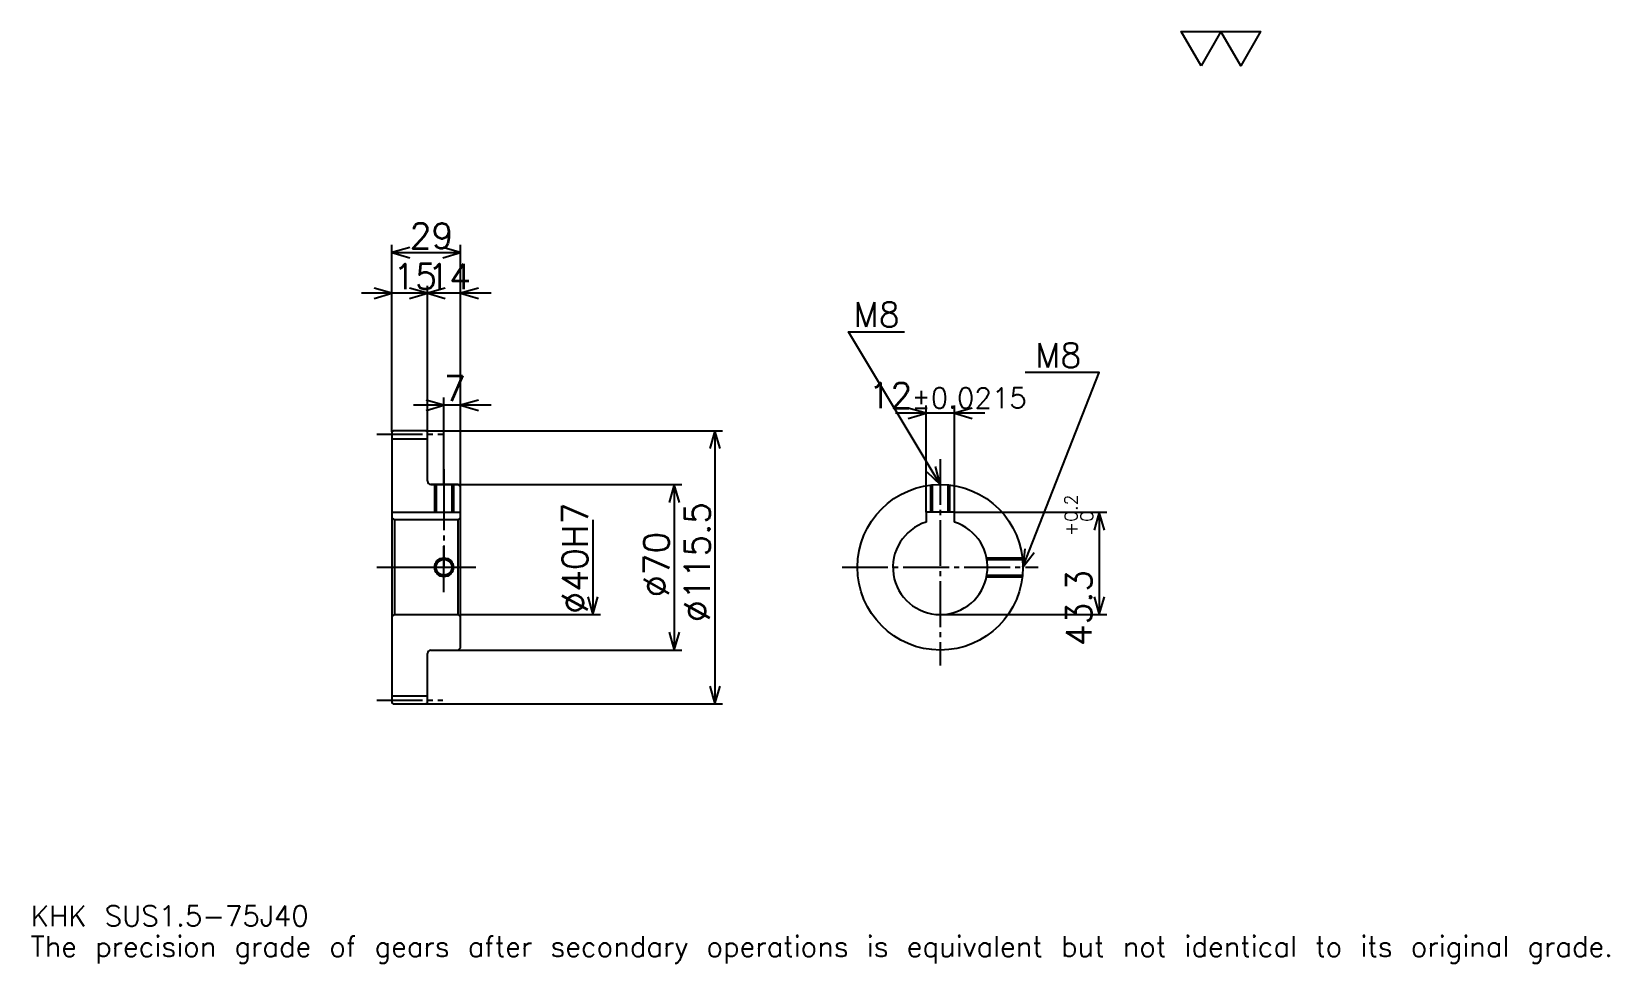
# Model space of a CAD drawing. Extents: x 22 to 689, y 8 to 402.
import ezdxf

# ---------------------------------------------------------------- set-up
doc = ezdxf.new("R2010")
doc.units = 0
doc.linetypes.add('DASHDOT', pattern=[25.826087, 19.369565, -2.152174, 2.152174, -2.152174])
doc.layers.get('0').update_dxf_attribs({"linetype": 'CONTINUOUS'})
doc.layers.add('DASHDOT', color=6, linetype='DASHDOT')
doc.styles.add('KANJI', font='TXT', dxfattribs={"bigfont": 'BIGFONT'})

msp = doc.modelspace()

# ---------------------------------------------------------------- linework, layer by layer
at = {"color": 5}
for p, q in [((174.32608, 233.152176), (174.32608, 311.706512)), ((174.32608, 308.478271), (203.32608, 308.478271)), ((203.32608, 233.152176), (203.32608, 311.706512)), ((189.32608, 233.152176), (189.32608, 294.489136)), ((202.23912, 291.260864), (161.41304, 291.260864)), ((216.23912, 291.260864), (176.41304, 291.260864)), ((196.32608, 233.152176), (196.32608, 247.141312)), ((216.23912, 243.913055), (183.41304, 243.913055)), ((425.108704, 240.532608), (387.282593, 240.532608)), ((400.195648, 198.702179), (400.195648, 243.760864)), ((412.195648, 198.702179), (412.195648, 243.760864)), ((174.32608, 232.652176), (174.32608, 233.152176)), ((188.82608, 233.152176), (203.32608, 233.152176)), ((189.32608, 232.652176), (189.32608, 233.152176)), ((196.32608, 210.402176), (196.32608, 233.152176)), ((196.32608, 210.402176), (196.32608, 233.152176)), ((203.32608, 233.152176), (314.163025, 233.152176)), ((203.32608, 209.402176), (203.32608, 233.152176)), ((310.934784, 233.152176), (310.934784, 117.652176)), ((190.82608, 210.402176), (203.32608, 210.402176)), ((203.32608, 210.402176), (296.945648, 210.402176)), ((293.717377, 210.402176), (293.717377, 140.402176)), ((259.282593, 195.402176), (259.282593, 155.402176)), ((412.195648, 198.702179), (476.706512, 198.702179)), ((473.478241, 198.702179), (473.478241, 155.402176)), ((203.32608, 155.402176), (262.510864, 155.402176)), ((406.195648, 155.402176), (476.706512, 155.402176)), ((190.82608, 140.402176), (203.32608, 140.402176)), ((203.32608, 140.402176), (296.945648, 140.402176)), ((188.82608, 117.652176), (203.32608, 117.652176)), ((203.32608, 117.652176), (314.163025, 117.652176))]:
    msp.add_line(p, q, dxfattribs=at)
at = {"color": 4}
for p, q in [((174.32608, 229.777176), (189.32608, 229.777176)), ((174.32608, 198.702179), (203.32608, 198.702179)), ((175.32608, 195.402176), (175.32608, 155.402176)), ((202.32608, 195.402176), (203.32608, 196.402176)), ((202.32608, 155.402176), (203.32608, 154.402176)), ((174.32608, 121.027176), (189.32608, 121.027176))]:
    msp.add_line(p, q, dxfattribs=at)
at = {"color": 7}
msp.add_lwpolyline([(516.521729, 387.391296), (508.128235, 401.940002), (541.702148, 401.940002), (533.308716, 387.391296), (524.915222, 401.940002), (516.521729, 387.391296)], dxfattribs=at)
at = {"color": 5}
for points in [[(181.858688, 310.630432), (174.32608, 308.478271), (181.858688, 306.32608)], [(195.793472, 306.32608), (203.32608, 308.478271), (195.793472, 310.630432)], [(166.793472, 289.108704), (174.32608, 291.260864), (166.793472, 293.413055)], [(181.793472, 289.108704), (189.32608, 291.260864), (181.793472, 293.413055)], [(196.858688, 293.413055), (189.32608, 291.260864), (196.858688, 289.108704)], [(210.858688, 293.413055), (203.32608, 291.260864), (210.858688, 289.108704)], [(406.195648, 210.402176), (367.456512, 274.967407), (391.130432, 274.967407)], [(441.195648, 175.402176), (473.478241, 257.75), (442.056519, 257.75)], [(188.793472, 241.760864), (196.32608, 243.913055), (188.793472, 246.065216)], [(210.858688, 246.065216), (203.32608, 243.913055), (210.858688, 241.760864)], [(392.663025, 238.380432), (400.195648, 240.532608), (392.663025, 242.684784)], [(419.728271, 242.684784), (412.195648, 240.532608), (419.728271, 238.380432)], [(313.086975, 225.619568), (310.934784, 233.152176), (308.782593, 225.619568)], [(400.47467, 215.754059), (406.195648, 210.402176), (404.165619, 217.968628)], [(295.869568, 202.869568), (293.717377, 210.402176), (291.565216, 202.869568)], [(475.630402, 191.169571), (473.478241, 198.702179), (471.32608, 191.169571)], [(441.941223, 183.200653), (441.195648, 175.402176), (445.948639, 181.629639)], [(257.130432, 162.934784), (259.282593, 155.402176), (261.434784, 162.934784)], [(471.32608, 162.934784), (473.478241, 155.402176), (475.630402, 162.934784)], [(291.565216, 147.934784), (293.717377, 140.402176), (295.869568, 147.934784)], [(308.782593, 125.184784), (310.934784, 117.652176), (313.086975, 125.184784)]]:
    msp.add_lwpolyline(points, dxfattribs=at)
at = {"color": 4}
for points in [[(189.32608, 211.902176), (189.32608, 232.652176), (188.82608, 233.152176), (174.82608, 233.152176), (174.32608, 232.652176), (174.32608, 154.402176)], [(190.82608, 140.402176), (202.32608, 140.402176), (203.32608, 141.402176), (203.32608, 209.402176), (202.32608, 210.402176), (190.82608, 210.402176)], [(192.32608, 210.402176), (192.32608, 198.702179)], [(193.001083, 210.402176), (193.001083, 198.702179)], [(199.651077, 210.402176), (199.651077, 198.702179)], [(200.32608, 210.402176), (200.32608, 198.702179)], [(402.195648, 198.702179), (402.195648, 210.172852)], [(402.870667, 198.702179), (402.870667, 210.243881)], [(409.52063, 198.702179), (409.52063, 210.243881)], [(410.195648, 198.702179), (410.195648, 210.172852)], [(174.32608, 154.402176), (175.32608, 155.402176), (202.32608, 155.402176), (202.32608, 195.402176), (175.32608, 195.402176), (174.32608, 196.402176)], [(412.195648, 194.480957), (412.195648, 198.702179), (400.195648, 198.702179), (400.195648, 194.480957)], [(425.791565, 179.402176), (440.966339, 179.402176)], [(425.917328, 178.727173), (441.037354, 178.727173)], [(425.791565, 171.402176), (440.966339, 171.402176)], [(425.917328, 172.077179), (441.037354, 172.077179)], [(174.32608, 154.402176), (174.32608, 118.152176), (174.82608, 117.652176), (188.82608, 117.652176), (189.32608, 118.152176), (189.32608, 138.902176)]]:
    msp.add_lwpolyline(points, dxfattribs=at)
for centre, radius in [((406.195648, 175.402176), 35), ((196.32608, 175.402176), 3.325)]:
    msp.add_circle(centre, radius, dxfattribs=at)
at = {"color": 7}
msp.add_circle((196.32608, 175.402176), 4, dxfattribs=at)
at = {"color": 4}
for centre, radius, start, end in [((190.82608, 211.902176), 1.5, 180, 270), ((406.195648, 175.402176), 20, 107.457602748, 72.542397252), ((190.82608, 138.902176), 1.5, 90, 180)]:
    msp.add_arc(centre, radius, start, end, dxfattribs=at)
at = {"layer": 'DASHDOT', "color": 7}
for p, q in [((167.869553, 231.652176), (195.782608, 231.652176)), ((406.195648, 221.16304), (406.195648, 133.945648)), ((196.32608, 210.402176), (196.32608, 175.402176)), ((167.869553, 175.402176), (209.782593, 175.402176)), ((364.739136, 175.402176), (447.652161, 175.402176)), ((167.869553, 119.152176), (195.782608, 119.152176))]:
    msp.add_line(p, q, dxfattribs=at)
for points in [[(196.32608, 216.858704), (196.32608, 192.245651)], [(196.32608, 164.945648), (196.32608, 185.858704)], [(185.869553, 175.402176), (206.782593, 175.402176)]]:
    msp.add_lwpolyline(points, dxfattribs=at)

# ---------------------------------------------------------------- texts
at = {"color": 7, "style": 'KANJI'}
for s, height, p in [('29', 10.76087, (181.831512, 310.200012)), ('15', 10.76087, (174.831512, 292.982605)), ('14', 10.76087, (189.331512, 292.982605)), ('M8', 10.330435, (369.608704, 277.119568)), ('M8', 10.330435, (446.36087, 259.902161)), ('7', 10.76087, (196.328796, 245.634796)), ('12', 10.76087, (375.912415, 242.684784)), ('%%p0.0215', 8.608696, (394.096985, 242.684784)), ('KHK SUS1.5-75J40', 8.608696, (21.52174, 23.673914)), ('The precision grade of gears after secondary operations is equivalent but not identical to its original grade.', 8.608696, (21.52174, 10.76087))]:
    msp.add_text(s, height=height, dxfattribs=at).set_placement(p)
for s, height, p in [('%%c40H7', 10.76087, (257.130432, 155.76358)), ('%%c115.5', 10.76087, (308.782593, 152.266296)), ('0.2', 5.380435, (464.223907, 194.642471)), ('+', 5.380435, (464.223907, 188.616379)), ('0', 5.380435, (470.89563, 194.642471)), ('%%c70', 10.76087, (291.565216, 162.758148)), ('43.3', 10.76087, (470.249969, 142.039078))]:
    msp.add_text(s, height=height, rotation=90, dxfattribs=at).set_placement(p)

doc.saveas('drawing.dxf')
